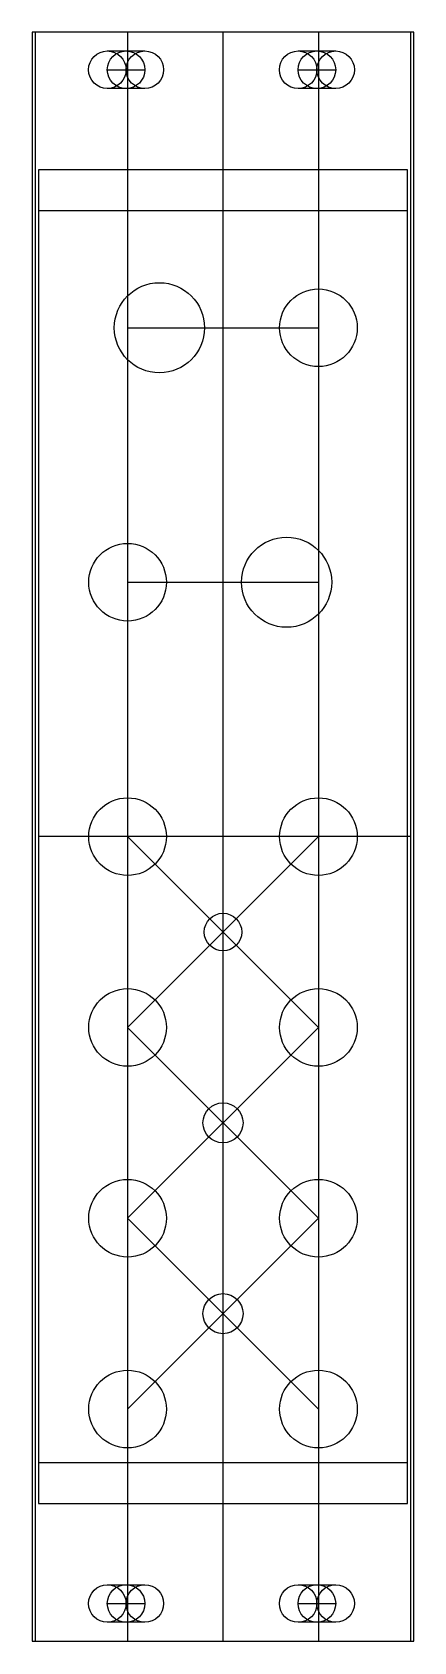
# Model space of a CAD drawing. Header units: millimetres. Extents: x -15 to 15, y -64 to 64.
import ezdxf

# ---------------------------------------------------------------- set-up
doc = ezdxf.new("R2010")
doc.units = ezdxf.units.MM
doc.layers.get('0').update_dxf_attribs({"linetype": 'CONTINUOUS'})

msp = doc.modelspace()

# ---------------------------------------------------------------- linework, layer by layer
for p, q in [((-7.62, 64.25), (-7.62, -64.25)), ((0, 64.25), (0, -64.25)), ((7.62, 64.25), (7.62, -64.31)), ((-9.24, 62.75), (-6.24, 62.75)), ((6, 62.75), (9, 62.75)), ((-9.24, 61.25), (-6.24, 61.25)), ((6, 61.25), (9, 61.25)), ((-6.24, 59.75), (-9.24, 59.75)), ((9, 59.75), (6, 59.75)), ((-14.74, 50), (14.74, 50)), ((-7.62, 40.64), (7.62, 40.64)), ((-7.62, 20.32), (7.62, 20.32)), ((14.99, 0), (-14.74, 0)), ((-7.62, -15.24), (7.62, 0)), ((-7.62, 0), (7.62, -15.24)), ((-7.62, -30.48), (7.62, -15.24)), ((-7.62, -15.24), (7.62, -30.48)), ((-7.62, -45.72), (7.62, -30.48)), ((-7.62, -30.48), (7.62, -45.72)), ((-14.74, -50), (14.74, -50)), ((-9.24, -59.75), (-6.24, -59.75)), ((6, -59.75), (9, -59.75)), ((-9.24, -61.25), (-6.24, -61.25)), ((6, -61.25), (9, -61.25)), ((-6.24, -62.75), (-9.24, -62.75)), ((9, -62.75), (6, -62.75))]:
    msp.add_line(p, q)
for points in [[(15.24, 64.25), (-15.24, 64.25), (-15.24, -64.25), (15.24, -64.25)], [(14.99, 64.25), (-14.99, 64.25), (-14.99, -64.25), (14.99, -64.25)], [(14.74, 53.25), (-14.74, 53.25), (-14.74, -53.25), (14.74, -53.25)]]:
    msp.add_lwpolyline(points, close=True)
for centre, radius in [((-9.24, 61.25), 1.5), ((-7.74, 61.25), 1.5), ((-6.24, 61.25), 1.5), ((6, 61.25), 1.5), ((7.5, 61.25), 1.5), ((9, 61.25), 1.5), ((-5.08, 40.64), 3.6), ((7.62, 40.64), 3.1), ((-7.62, 20.32), 3.1), ((5.08, 20.32), 3.6), ((-7.62, 0), 3.1), ((7.62, 0), 3.1), ((0, -7.62), 1.5), ((-7.62, -15.24), 3.1), ((7.62, -15.24), 3.1), ((0, -22.86), 1.6), ((-7.62, -30.48), 3.1), ((7.62, -30.48), 3.1), ((0, -38.1), 1.6), ((-7.62, -45.72), 3.1), ((7.62, -45.72), 3.1), ((-9.24, -61.25), 1.5), ((-7.74, -61.25), 1.5), ((-6.24, -61.25), 1.5), ((6, -61.25), 1.5), ((7.5, -61.25), 1.5), ((9, -61.25), 1.5)]:
    msp.add_circle(centre, radius)

doc.saveas('drawing.dxf')
